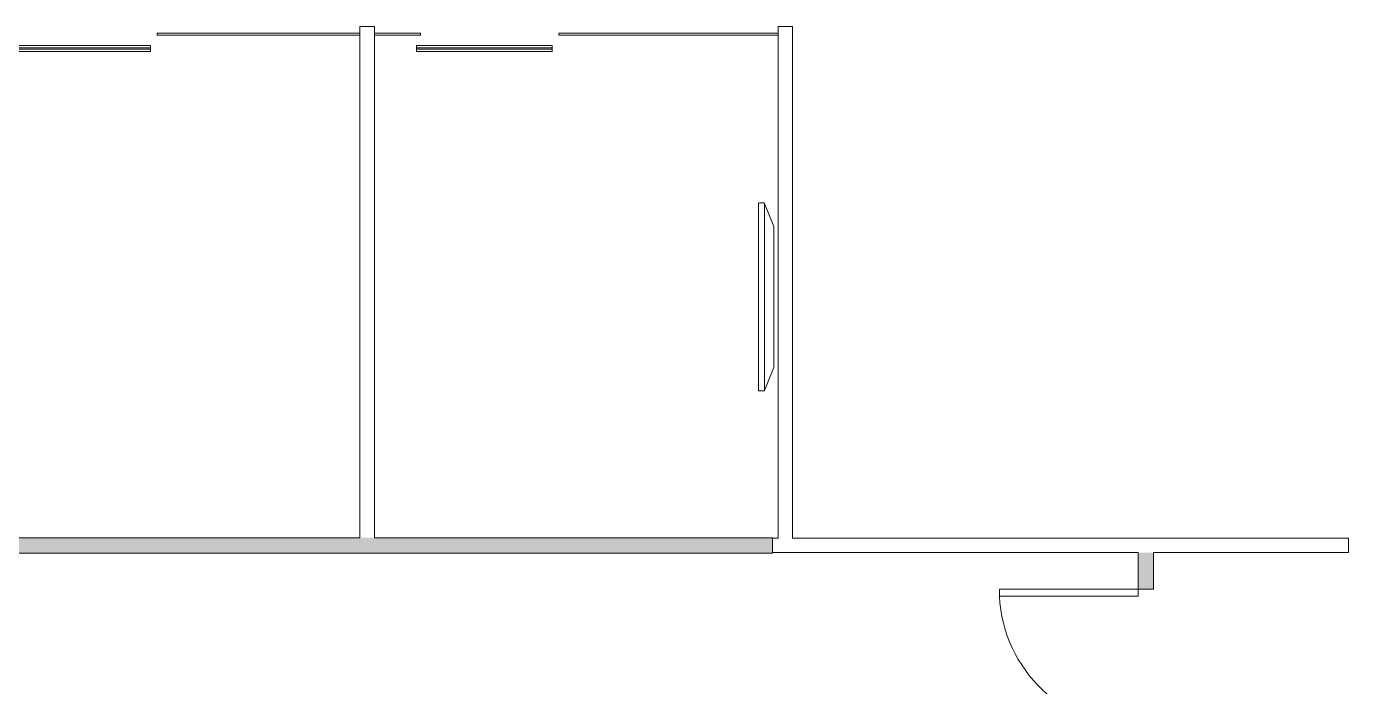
# Model space of a CAD drawing. Header units: inches. Extents: x 41 to 2820, y 110 to 1753.
# Drawn here: x 1819.7 to 2163.5, y 1221.8 to 1393.5 of the extents above; entities that cross this region are included whole.
import ezdxf

# ---------------------------------------------------------------- set-up
doc = ezdxf.new("R2010")
doc.units = ezdxf.units.IN
doc.header["$MEASUREMENT"] = 0
for name, color, linetype, lineweight in [('A-DOOR', 31, 'Continuous', 13), ('A-DOOR-FRAM', 31, 'Continuous', 9), ('A-DOOR-GLAZ', 31, 'Continuous', 9), ('A-GLAZ-CURT', 52, 'Continuous', 9), ('A-WALL', 113, 'Continuous', 13), ('A-WALL-PATT', 111, 'Continuous', 13), ('I-WALL', 2, 'Continuous', 13), ('Q-SPCQ', 91, 'Continuous', 9)]:
    doc.layers.add(name, color=color, linetype=linetype, lineweight=lineweight)

# ---------------------------------------------------------------- blocks, each defined once
blk = doc.blocks.new('System Panel - Glazed-2873736-New Construction - Partition Plan')
at = {"layer": 'A-GLAZ-CURT', "color": 250, "lineweight": 20}
for p, q in [((26.375, 0.25), (-26.375, 0.25)), ((-26.375, 0.25), (-26.375, -0.25)), ((26.375, -0.25), (26.375, 0.25)), ((-26.375, -0.25), (26.375, -0.25))]:
    blk.add_line(p, q, dxfattribs=at)
blk = doc.blocks.new('CWDR_Single Sliding DOOR - 3_5_-2610408-New Construction - Partition Plan')
at = {"layer": 'A-DOOR-FRAM'}
for p, q in [((16.25, -3), (-19, -3)), ((-19, -3), (-19, -3.5625)), ((16.25, -3), (16.25, -3.5625)), ((-19, -3.9375), (-19, -4.5)), ((-19, -4.5), (16.25, -4.5)), ((16.25, -3.9375), (16.25, -4.5))]:
    blk.add_line(p, q, dxfattribs=at)
at = {"layer": 'A-DOOR-GLAZ', "color": 250, "lineweight": 20}
for p, q in [((-19, -3.5625), (16.25, -3.5625)), ((-19, -3.9375), (-19, -3.5625)), ((16.25, -3.9375), (-19, -3.9375)), ((16.25, -3.5625), (16.25, -3.9375))]:
    blk.add_line(p, q, dxfattribs=at)
blk = doc.blocks.new('Single-Flush - 36_ x 96_-2566598-New Construction - Partition Plan')
at = {"layer": 'A-DOOR', "color": 250, "lineweight": 20}
for p, q in [((16.25, 2), (16.25, 38.02)), ((18, 38.02), (16.25, 38.02)), ((18, 2), (18, 38.02)), ((18, 2), (16.25, 2))]:
    blk.add_line(p, q, dxfattribs=at)
at = {"layer": 'A-DOOR', "lineweight": 9}
blk.add_arc((18, 2), 36.07, 92.7812, 180, dxfattribs=at)
blk = doc.blocks.new('System Panel - Glazed-2610328-New Construction - Partition Plan')
at = {"layer": 'A-GLAZ-CURT', "color": 250, "lineweight": 20}
for p, q in [((6, 0.25), (-6, 0.25)), ((-6, 0.25), (-6, -0.25)), ((6, -0.25), (6, 0.25)), ((-6, -0.25), (6, -0.25))]:
    blk.add_line(p, q, dxfattribs=at)
blk = doc.blocks.new('System Panel - Glazed-2873918-New Construction - Partition Plan')
at = {"layer": 'A-GLAZ-CURT', "color": 250, "lineweight": 20}
for p, q in [((28.5, 0.25), (-28.5, 0.25)), ((-28.5, 0.25), (-28.5, -0.25)), ((28.5, -0.25), (28.5, 0.25)), ((-28.5, -0.25), (28.5, -0.25))]:
    blk.add_line(p, q, dxfattribs=at)
blk = doc.blocks.new('SPEC-EQUIP-TV - 55_ LCD-2537516-New Construction - Partition Plan')
at = {"layer": 'Q-SPCQ'}
for p, q in [((24.32, 0), (-24.32, 0)), ((-24.45, -0.12), (-24.45, -0.75)), ((-24.45, -0.75), (-24.45, -1.37)), ((-24.35, -1.57), (-18.34, -4)), ((24.35, -1.57), (-24.35, -1.57)), ((18.34, -4), (24.35, -1.57)), ((24.45, -0.75), (24.45, -0.12)), ((24.45, -1.37), (24.45, -0.75)), ((18.34, -4), (-18.34, -4))]:
    blk.add_line(p, q, dxfattribs=at)
for points, knots in [([(-24.45, -0.12), (-24.45, -0.11), (-24.45, -0.1), (-24.44, -0.08), (-24.43, -0.06), (-24.43, -0.05), (-24.42, -0.04), (-24.41, -0.03), (-24.4, -0.03), (-24.39, -0.02), (-24.38, -0.01), (-24.37, -0.01), (-24.35, 0), (-24.34, 0), (-24.32, 0)], [0, 0, 0, 0, 0.166667, 0.25, 0.333333, 0.416667, 0.458333, 0.5, 0.583333, 0.666667, 0.708333, 0.75, 0.833333, 1, 1, 1, 1]), ([(24.32, 0), (24.34, 0), (24.35, 0), (24.37, -0.01), (24.38, -0.02), (24.39, -0.02), (24.4, -0.03), (24.41, -0.03), (24.42, -0.04), (24.43, -0.05), (24.43, -0.06), (24.44, -0.08), (24.45, -0.1), (24.45, -0.11), (24.45, -0.12)], [-1, -1, -1, -1, -0.833333, -0.75, -0.666667, -0.625, -0.583333, -0.5, -0.458333, -0.416667, -0.333333, -0.25, -0.166667, 0, 0, 0, 0]), ([(-24.45, -1.37), (-24.45, -1.38), (-24.45, -1.41), (-24.44, -1.44), (-24.43, -1.46), (-24.42, -1.48), (-24.42, -1.49), (-24.41, -1.5), (-24.41, -1.51), (-24.4, -1.52), (-24.39, -1.53), (-24.38, -1.54), (-24.37, -1.56), (-24.35, -1.57), (-24.35, -1.57)], [0, 0, 0, 0, 0.125, 0.25, 0.375, 0.4375, 0.5, 0.53125, 0.5625, 0.625, 0.6875, 0.75, 0.875, 1, 1, 1, 1]), ([(24.35, -1.57), (24.35, -1.57), (24.37, -1.56), (24.38, -1.54), (24.39, -1.53), (24.4, -1.52), (24.41, -1.51), (24.42, -1.49), (24.42, -1.48), (24.43, -1.47), (24.44, -1.45), (24.44, -1.43), (24.45, -1.41), (24.45, -1.38), (24.45, -1.37)], [0, 0, 0, 0, 0.125, 0.25, 0.3125, 0.375, 0.4375, 0.5, 0.5625, 0.625, 0.6875, 0.75, 0.875, 1, 1, 1, 1])]:
    blk.add_open_spline(points, degree=3, knots=knots, dxfattribs=at)

msp = doc.modelspace()

# ---------------------------------------------------------------- hatches: boundary and pattern name
at = {"layer": 'A-WALL-PATT'}
msp.add_hatch(color=8, dxfattribs=at).paths.add_polyline_path([(1832.25, 1256.49), (2013.75, 1256.49), (2013.75, 1260.49), (1587.93, 1260.49), (1587.93, 1256.49)], flags=0)
h = msp.add_hatch(color=8, dxfattribs=at)
h.paths.add_polyline_path([(2109.45, 1196.49), (2112.75, 1196.49), (2112.75, 1211.07), (2108.75, 1211.07), (2108.75, 1196.49)], flags=0)
h.paths.add_polyline_path([(2109.45, 1247.07), (2112.75, 1247.07), (2112.75, 1256.62), (2108.75, 1256.62), (2108.75, 1247.07)], flags=0)

# ---------------------------------------------------------------- linework, layer by layer
at = {"layer": 'A-WALL', "color": 250, "lineweight": 20}
for p, q in [((1906.43, 1260.49), (1810.93, 1260.49)), ((2013.75, 1260.49), (1910.18, 1260.49)), ((2013.75, 1256.49), (2013.75, 1260.49)), ((1587.43, 1256.49), (2013.75, 1256.49)), ((2108.75, 1256.62), (2108.75, 1247.07)), ((2112.75, 1247.07), (2112.75, 1256.62)), ((2108.75, 1247.07), (2112.75, 1247.07))]:
    msp.add_line(p, q, dxfattribs=at)
at = {"layer": 'I-WALL', "color": 250, "lineweight": 20}
for p, q in [((1910.18, 1393.49), (1906.43, 1393.49)), ((1906.43, 1393.49), (1906.43, 1260.49)), ((1910.18, 1260.49), (1910.18, 1393.49)), ((2018.93, 1393.49), (2015.18, 1393.49)), ((2015.18, 1393.49), (2015.18, 1260.37)), ((2018.93, 1260.37), (2018.93, 1393.49)), ((2015.18, 1260.37), (2013.75, 1260.37)), ((2163.5, 1260.37), (2018.93, 1260.37)), ((2163.5, 1256.62), (2163.5, 1260.37)), ((2013.75, 1256.62), (2108.75, 1256.62)), ((2112.75, 1256.62), (2163.5, 1256.62))]:
    msp.add_line(p, q, dxfattribs=at)

# ---------------------------------------------------------------- block references
at = {"layer": 'A-DOOR'}
for p in [(1835.68, 1391.49), (1940.18, 1391.49)]:
    msp.add_blockref('CWDR_Single Sliding DOOR - 3_5_-2610408-New Construction - Partition Plan', p, dxfattribs=at)
at = {"layer": 'A-DOOR', "rotation": 89.99999999999993}
msp.add_blockref('Single-Flush - 36_ x 96_-2566598-New Construction - Partition Plan', (2110.75, 1229.07), dxfattribs=at)
at = {"layer": 'A-GLAZ-CURT'}
for name, p in [('System Panel - Glazed-2873736-New Construction - Partition Plan', (1880.05, 1391.49)), ('System Panel - Glazed-2610328-New Construction - Partition Plan', (1916.18, 1391.49)), ('System Panel - Glazed-2873918-New Construction - Partition Plan', (1986.68, 1391.49))]:
    msp.add_blockref(name, p, dxfattribs=at)
at = {"layer": 'Q-SPCQ', "rotation": 89.99999999999953}
msp.add_blockref('SPEC-EQUIP-TV - 55_ LCD-2537516-New Construction - Partition Plan', (2010.05, 1323.12), dxfattribs=at)

doc.saveas('drawing.dxf')
